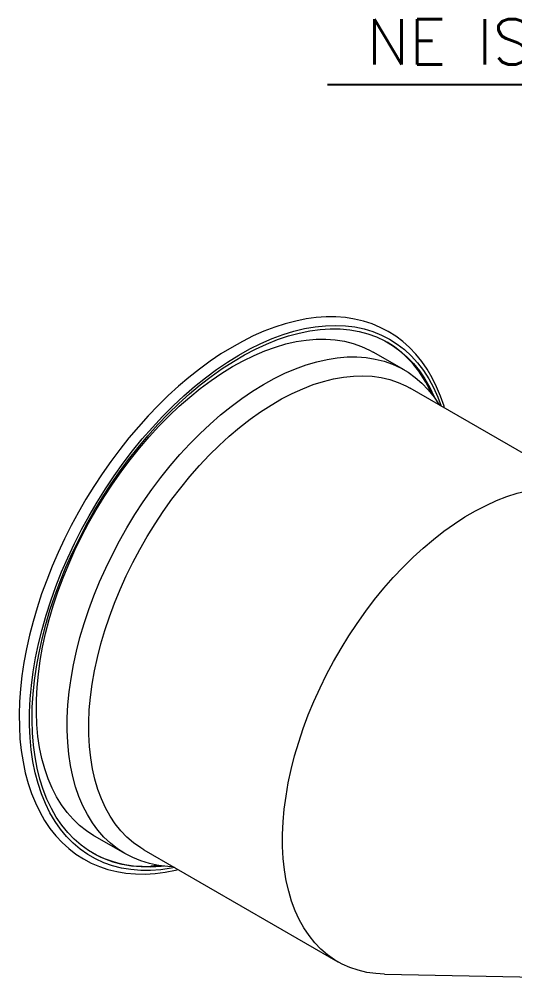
# Model space of a CAD drawing. Extents: x 11 to 120, y 2 to 94.
# Drawn here: x 73.16 to 81.38, y 15.98 to 31.86 of the extents above; entities that cross this region are included whole.
import ezdxf
from ezdxf.enums import TextEntityAlignment as Align

# ---------------------------------------------------------------- set-up
doc = ezdxf.new("R2010")
doc.units = 0
doc.header["$MEASUREMENT"] = 0
doc.linetypes.add('SLD-Solid', pattern=[0])
doc.layers.add('OBJECT', color=7, linetype='CONTINUOUS')
doc.styles.get("Standard").update_dxf_attribs({"font": 'SIMPLEX'})

msp = doc.modelspace()

# ---------------------------------------------------------------- linework, layer by layer
at = {"layer": 'OBJECT', "color": 1}
msp.add_line((78.271, 30.778), (89.257, 30.778), dxfattribs=at)
at = {"layer": 'OBJECT', "color": 7, "linetype": 'SLD-Solid', "lineweight": 15}
for p, q in [((79.542, 26.047), (79.03, 26.342)), ((82.855, 23.89), (79.642, 25.744)), ((79.933, 25.781), (79.983, 25.669)), ((74.404, 18.329), (74.916, 18.034)), ((75.229, 18.098), (78.441, 16.244)), ((79.213, 16.037), (82.189, 15.976))]:
    msp.add_line(p, q, dxfattribs=at)
at = {"layer": 'OBJECT', "color": 7, "linetype": 'SLD-Solid', "lineweight": 15, "flags": 128}
for points in [[(80.211, 25.416), (80.202, 25.448), (80.146, 25.613), (80.08, 25.77), (80.006, 25.918), (79.924, 26.058), (79.835, 26.188), (79.737, 26.308), (79.632, 26.418), (79.52, 26.518), (79.402, 26.607), (79.277, 26.686), (79.146, 26.753), (79.009, 26.81), (78.866, 26.856), (78.719, 26.89), (78.567, 26.914), (78.41, 26.925), (78.249, 26.926), (78.084, 26.915), (77.916, 26.892), (77.745, 26.858), (77.571, 26.813), (77.396, 26.756), (77.219, 26.689), (77.041, 26.61), (76.862, 26.521), (76.684, 26.422), (76.505, 26.312), (76.327, 26.192), (76.151, 26.063), (75.976, 25.925), (75.803, 25.777), (75.632, 25.622), (75.464, 25.458), (75.299, 25.286), (75.138, 25.107), (74.981, 24.922), (74.829, 24.729), (74.681, 24.531), (74.538, 24.328), (74.4, 24.119), (74.269, 23.907), (74.143, 23.69), (74.024, 23.47), (73.912, 23.247), (73.807, 23.022), (73.708, 22.795), (73.618, 22.566), (73.535, 22.338), (73.46, 22.109), (73.393, 21.88), (73.334, 21.653), (73.283, 21.427), (73.242, 21.203), (73.209, 20.982), (73.184, 20.764), (73.169, 20.55), (73.162, 20.34), (73.165, 20.135), (73.176, 19.935), (73.196, 19.741), (73.226, 19.553), (73.264, 19.372), (73.311, 19.198), (73.366, 19.031), (73.431, 18.873), (73.503, 18.724), (73.584, 18.583), (73.673, 18.452), (73.769, 18.33), (73.873, 18.219), (73.984, 18.117), (74.102, 18.027), (74.226, 17.947), (74.356, 17.877), (74.492, 17.819), (74.634, 17.772), (74.781, 17.736), (74.932, 17.711), (75.089, 17.698), (75.249, 17.696), (75.413, 17.705), (75.581, 17.726), (75.752, 17.759), (75.797, 17.77)], [(75.74, 17.803), (75.682, 17.792), (75.51, 17.767), (75.341, 17.755), (75.176, 17.756), (75.015, 17.769), (74.86, 17.795), (74.71, 17.834), (74.566, 17.884), (74.429, 17.947), (74.298, 18.022), (74.174, 18.109), (74.058, 18.207), (73.949, 18.317), (73.848, 18.438), (73.756, 18.569), (73.672, 18.711), (73.597, 18.862), (73.532, 19.023), (73.475, 19.194), (73.427, 19.372), (73.389, 19.559), (73.361, 19.754), (73.343, 19.955), (73.334, 20.163), (73.334, 20.377), (73.345, 20.596), (73.365, 20.819), (73.395, 21.047), (73.435, 21.278), (73.484, 21.512), (73.542, 21.748), (73.61, 21.985), (73.686, 22.224), (73.771, 22.462), (73.865, 22.7), (73.967, 22.937), (74.077, 23.171), (74.195, 23.404), (74.32, 23.633), (74.452, 23.858), (74.59, 24.079), (74.735, 24.295), (74.886, 24.505), (75.042, 24.709), (75.203, 24.906), (75.369, 25.096), (75.539, 25.278), (75.712, 25.452), (75.889, 25.616), (76.068, 25.772), (76.249, 25.917), (76.432, 26.053), (76.616, 26.178), (76.8, 26.292), (76.985, 26.395), (77.169, 26.486), (77.352, 26.566), (77.534, 26.633), (77.714, 26.689), (77.891, 26.732), (78.066, 26.762), (78.237, 26.781), (78.404, 26.786), (78.567, 26.779), (78.724, 26.76), (78.877, 26.728), (79.024, 26.683), (79.165, 26.626), (79.299, 26.557), (79.426, 26.477), (79.546, 26.384), (79.659, 26.28), (79.764, 26.165), (79.86, 26.039), (79.948, 25.902), (80.028, 25.755), (80.098, 25.599), (80.154, 25.449)], [(75.565, 17.828), (75.513, 17.822), (75.345, 17.811), (75.181, 17.813), (75.022, 17.827), (74.868, 17.854), (74.719, 17.894), (74.577, 17.946), (74.441, 18.01), (74.311, 18.086), (74.189, 18.174), (74.074, 18.274), (73.967, 18.385), (73.869, 18.507), (73.778, 18.64), (73.696, 18.783), (73.623, 18.936), (73.56, 19.098), (73.505, 19.27), (73.46, 19.45), (73.425, 19.638), (73.399, 19.833), (73.383, 20.035), (73.376, 20.244), (73.38, 20.458), (73.393, 20.678), (73.416, 20.902), (73.448, 21.129), (73.491, 21.361), (73.542, 21.594), (73.603, 21.83), (73.673, 22.067), (73.752, 22.304), (73.84, 22.541), (73.937, 22.778), (74.041, 23.013), (74.154, 23.246), (74.274, 23.476), (74.401, 23.703), (74.535, 23.926), (74.676, 24.144), (74.822, 24.357), (74.975, 24.564), (75.132, 24.764), (75.295, 24.957), (75.462, 25.143), (75.633, 25.32), (75.807, 25.489), (75.984, 25.649), (76.163, 25.799), (76.345, 25.939), (76.527, 26.069), (76.711, 26.188), (76.895, 26.296), (77.079, 26.392), (77.262, 26.477), (77.443, 26.55), (77.624, 26.611), (77.801, 26.659), (77.977, 26.695), (78.148, 26.719), (78.316, 26.73), (78.48, 26.728), (78.64, 26.713), (78.794, 26.686), (78.942, 26.647), (79.085, 26.595), (79.221, 26.531), (79.35, 26.454), (79.472, 26.366), (79.587, 26.266), (79.694, 26.155), (79.793, 26.033), (79.883, 25.9), (79.965, 25.757), (80.038, 25.604), (80.045, 25.588)], [(74.404, 18.329), (74.402, 18.33), (74.279, 18.41), (74.164, 18.5), (74.056, 18.603), (73.956, 18.716), (73.864, 18.84), (73.781, 18.975), (73.707, 19.12), (73.641, 19.274), (73.585, 19.437), (73.538, 19.609), (73.501, 19.79), (73.473, 19.977), (73.455, 20.172), (73.447, 20.374), (73.448, 20.581), (73.459, 20.793), (73.48, 21.01), (73.51, 21.231), (73.55, 21.455), (73.6, 21.682), (73.659, 21.911), (73.727, 22.141), (73.804, 22.372), (73.889, 22.602), (73.983, 22.832), (74.085, 23.06), (74.196, 23.287), (74.313, 23.51), (74.438, 23.73), (74.569, 23.945), (74.707, 24.156), (74.851, 24.361), (75.001, 24.561), (75.155, 24.753), (75.315, 24.939), (75.478, 25.117), (75.645, 25.286), (75.816, 25.447), (75.989, 25.598), (76.164, 25.74), (76.341, 25.871), (76.519, 25.992), (76.698, 26.102), (76.876, 26.201), (77.054, 26.288), (77.232, 26.363), (77.407, 26.427), (77.581, 26.478), (77.752, 26.517), (77.92, 26.543), (78.084, 26.557), (78.244, 26.558), (78.4, 26.547), (78.551, 26.523), (78.696, 26.486), (78.835, 26.437), (78.968, 26.376), (79.03, 26.342)], [(75.714, 17.818), (75.623, 17.822), (75.47, 17.84), (75.322, 17.87), (75.179, 17.913), (75.043, 17.968), (74.914, 18.035), (74.791, 18.114), (74.675, 18.205), (74.567, 18.307), (74.468, 18.421), (74.376, 18.545), (74.293, 18.68), (74.218, 18.824), (74.153, 18.979), (74.097, 19.142), (74.05, 19.314), (74.012, 19.494), (73.985, 19.682), (73.966, 19.877), (73.958, 20.078), (73.959, 20.285), (73.971, 20.498), (73.991, 20.715), (74.022, 20.936), (74.062, 21.16), (74.112, 21.387), (74.17, 21.616), (74.238, 21.846), (74.315, 22.076), (74.401, 22.307), (74.495, 22.537), (74.597, 22.765), (74.707, 22.991), (74.825, 23.215), (74.949, 23.434), (75.081, 23.65), (75.219, 23.861), (75.363, 24.066), (75.512, 24.265), (75.667, 24.458), (75.826, 24.644), (75.99, 24.821), (76.157, 24.991), (76.327, 25.151), (76.5, 25.303), (76.676, 25.444), (76.853, 25.576), (77.031, 25.697), (77.209, 25.807), (77.388, 25.905), (77.566, 25.993), (77.743, 26.068), (77.919, 26.131), (78.092, 26.183), (78.263, 26.221), (78.431, 26.248), (78.596, 26.262), (78.756, 26.263), (78.912, 26.251), (79.062, 26.227), (79.208, 26.191), (79.347, 26.142), (79.48, 26.081), (79.606, 26.008), (79.725, 25.923), (79.837, 25.826), (79.941, 25.718), (80.037, 25.599), (80.124, 25.47), (80.128, 25.464)], [(75.229, 18.098), (75.176, 18.13), (75.058, 18.213), (74.949, 18.307), (74.847, 18.413), (74.753, 18.53), (74.668, 18.657), (74.591, 18.795), (74.524, 18.942), (74.465, 19.099), (74.416, 19.265), (74.377, 19.439), (74.347, 19.62), (74.326, 19.81), (74.316, 20.005), (74.315, 20.207), (74.324, 20.414), (74.343, 20.626), (74.372, 20.842), (74.41, 21.062), (74.458, 21.284), (74.515, 21.508), (74.582, 21.733), (74.657, 21.959), (74.741, 22.185), (74.834, 22.41), (74.934, 22.634), (75.043, 22.855), (75.159, 23.073), (75.283, 23.288), (75.413, 23.498), (75.549, 23.704), (75.692, 23.904), (75.84, 24.097), (75.992, 24.284), (76.15, 24.463), (76.311, 24.635), (76.476, 24.797), (76.644, 24.951), (76.815, 25.095), (76.988, 25.23), (77.161, 25.353), (77.336, 25.466), (77.511, 25.568), (77.686, 25.659), (77.86, 25.737), (78.033, 25.804), (78.204, 25.858), (78.372, 25.9), (78.538, 25.93), (78.7, 25.946), (78.858, 25.951), (79.011, 25.942), (79.16, 25.921), (79.303, 25.887), (79.44, 25.841), (79.571, 25.783), (79.642, 25.744)], [(79.213, 16.037), (79.072, 16.046), (78.923, 16.067), (78.78, 16.101), (78.643, 16.147), (78.512, 16.205), (78.388, 16.276), (78.271, 16.359), (78.161, 16.453), (78.059, 16.558), (77.965, 16.675), (77.88, 16.803), (77.804, 16.94), (77.736, 17.088), (77.677, 17.244), (77.628, 17.41), (77.589, 17.584), (77.559, 17.766), (77.539, 17.955), (77.528, 18.151), (77.527, 18.353), (77.537, 18.56), (77.555, 18.772), (77.584, 18.988), (77.622, 19.207), (77.67, 19.429), (77.727, 19.654), (77.794, 19.879), (77.869, 20.105), (77.953, 20.331), (78.046, 20.556), (78.147, 20.779), (78.255, 21.001), (78.372, 21.219), (78.495, 21.434), (78.625, 21.644), (78.761, 21.849), (78.904, 22.049), (79.052, 22.243), (79.205, 22.43), (79.362, 22.609), (79.524, 22.78), (79.689, 22.943), (79.857, 23.097), (80.027, 23.241), (80.2, 23.375), (80.374, 23.499), (80.548, 23.612), (80.724, 23.714), (80.898, 23.804), (81.072, 23.883), (81.245, 23.949), (81.416, 24.004), (81.584, 24.046), (81.75, 24.075), (81.912, 24.092), (82.07, 24.096), (82.223, 24.088), (82.372, 24.067), (82.515, 24.033), (82.653, 23.987), (82.784, 23.928), (82.908, 23.857), (83.025, 23.775), (83.135, 23.681), (83.236, 23.575), (83.33, 23.458), (83.415, 23.331), (83.419, 23.324)], [(75.464, 17.841), (75.396, 17.833), (75.342, 17.828)]]:
    msp.add_lwpolyline(points, dxfattribs=at)
at = {"layer": 'OBJECT', "color": 7, "linetype": 'SLD-Solid', "lineweight": 15}
for centre, radius, start, end in [((78.292, 24.932), 1.85, 22.8993, 58.4587), ((75.255, 19.667), 1.844, 241.4825, 277.1702)]:
    msp.add_arc(centre, radius, start, end, dxfattribs=at)

# ---------------------------------------------------------------- texts
at = {"layer": 'OBJECT', "color": 1}
msp.add_text('NE ISOMETRIC VIEW', height=0.75, dxfattribs=at).set_placement((83.757, 31.109), align=Align.CENTER)

doc.saveas('drawing.dxf')
